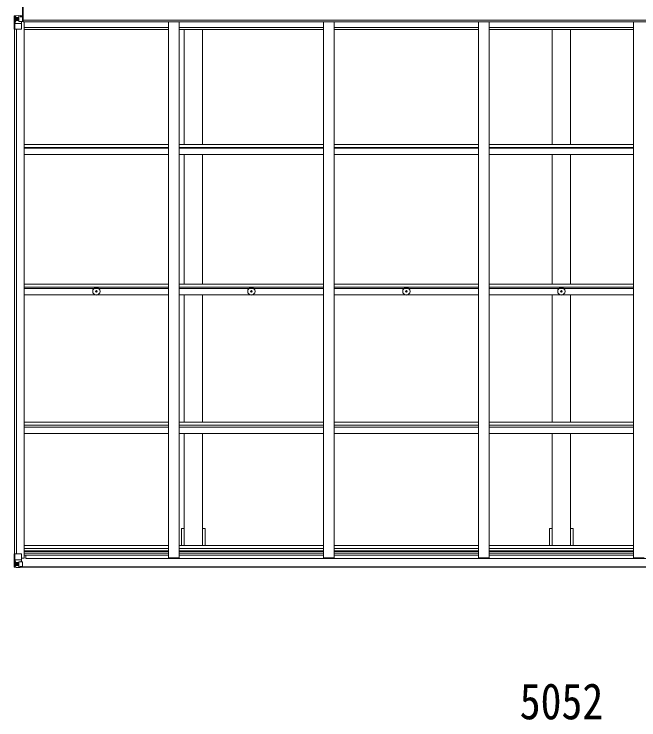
# Model space of a CAD drawing. Units: millimetres at full size; details may follow other scales. Extents: x -9783 to 9892, y -6828 to 6752.
# Drawn here: x 1717 to 4603, y 330 to 3591 of the extents above; entities that cross this region are included whole.
import ezdxf
from ezdxf.enums import TextEntityAlignment as Align

# ---------------------------------------------------------------- set-up
doc = ezdxf.new("R2010")
doc.units = ezdxf.units.MM
doc.header["$LTSCALE"] = 35
for name, color, linetype, lineweight in [('0-1_本体', 4, 'Continuous', 9), ('0-2_部品', 7, 'Continuous', 9), ('0-3_ELV2', 3, 'Continuous', 9), ('0-A_寸法', 6, 'Continuous', 9)]:
    doc.layers.add(name, color=color, linetype=linetype, lineweight=lineweight)
doc.styles.add('ＭＳ ゴシック', font='')
doc.styles.get('ＭＳ ゴシック').set_extended_font_data('MS Gothic')

msp = doc.modelspace()

# ---------------------------------------------------------------- linework, layer by layer
at = {"layer": '0-1_本体'}
for p, q in [((1745.22, 3583.46), (1755.72, 3583.46)), ((1754.67, 3558.01), (1758.22, 3558.01)), ((6731.22, 3563.02), (1758.22, 3563.3)), ((1758.22, 3559.98), (1758.22, 3556.33)), ((6731.22, 3556.33), (1758.22, 3556.33)), ((1763.72, 3556.33), (1763.72, 1077.71)), ((2429.72, 3556.33), (2429.72, 1078.13)), ((2479.72, 3556.33), (2479.72, 1078.13)), ((3145.72, 3556.33), (3145.72, 1078.13)), ((3195.72, 3556.33), (3195.72, 1078.13)), ((3861.72, 3556.33), (3861.72, 1078.13)), ((3911.72, 3556.33), (3911.72, 1078.13)), ((4577.72, 3556.33), (4577.72, 1078.13)), ((1763.72, 3529.91), (2429.72, 3529.91)), ((2479.72, 3529.91), (3145.72, 3529.91)), ((3195.72, 3529.91), (3861.72, 3529.91)), ((3911.72, 3529.91), (4577.72, 3529.91)), ((1718.72, 3521.67), (1718.72, 1096.8)), ((1727.72, 3521.67), (1727.72, 1096.8)), ((1728.42, 3521.67), (1728.42, 1096.8)), ((1763.72, 3520.78), (2429.72, 3520.78)), ((2479.72, 3520.78), (3145.72, 3520.78)), ((2502.22, 3520.78), (2502.22, 2988.74)), ((2587.22, 3520.78), (2587.22, 2988.74)), ((3195.72, 3520.78), (3861.72, 3520.78)), ((3911.72, 3520.78), (4577.72, 3520.78)), ((4202.22, 3520.78), (4202.22, 2988.74)), ((4287.22, 3520.78), (4287.22, 2988.74)), ((1763.72, 2988.74), (2429.72, 2988.74)), ((1763.72, 2975.71), (2429.72, 2975.71)), ((1763.72, 2971.85), (2429.72, 2971.85)), ((2479.72, 2988.74), (3145.72, 2988.74)), ((2479.72, 2975.71), (3145.72, 2975.71)), ((2479.72, 2971.85), (3145.72, 2971.85)), ((3195.72, 2988.74), (3861.72, 2988.74)), ((3195.72, 2975.71), (3861.72, 2975.71)), ((3195.72, 2971.85), (3861.72, 2971.85)), ((3911.72, 2988.74), (4577.72, 2988.74)), ((3911.72, 2975.71), (4577.72, 2975.71)), ((3911.72, 2971.85), (4577.72, 2971.85)), ((1763.72, 2942.05), (2429.72, 2942.05)), ((2479.72, 2942.05), (3145.72, 2942.05)), ((2502.22, 2942.05), (2502.22, 2342.97)), ((2587.22, 2942.05), (2587.22, 2342.97)), ((3195.72, 2942.05), (3861.72, 2942.05)), ((3911.72, 2942.05), (4577.72, 2942.05)), ((4202.22, 2942.05), (4202.22, 2342.97)), ((4287.22, 2942.05), (4287.22, 2342.97)), ((1763.72, 2342.97), (2429.72, 2342.97)), ((1763.72, 2330), (2429.72, 2330)), ((1763.72, 2322.89), (2429.72, 2322.89)), ((2479.72, 2342.97), (3145.72, 2342.97)), ((2479.72, 2330), (3145.72, 2330)), ((2479.72, 2322.89), (3145.72, 2322.89)), ((3195.72, 2342.97), (3861.72, 2342.97)), ((3195.72, 2330), (3861.72, 2330)), ((3195.72, 2322.89), (3861.72, 2322.89)), ((3911.72, 2342.97), (4577.72, 2342.97)), ((3911.72, 2330), (4577.72, 2330)), ((3911.72, 2322.89), (4577.72, 2322.89)), ((1763.72, 2293.45), (2429.72, 2293.45)), ((2479.72, 2293.45), (3145.72, 2293.45)), ((2502.22, 2293.45), (2502.22, 1705.47)), ((2587.22, 2293.45), (2587.22, 1705.47)), ((3195.72, 2293.45), (3861.72, 2293.45)), ((3911.72, 2293.45), (4577.72, 2293.45)), ((4202.22, 2293.45), (4202.22, 1705.47)), ((4287.22, 2293.45), (4287.22, 1705.47)), ((1763.72, 1705.47), (2429.72, 1705.47)), ((2479.72, 1705.47), (3145.72, 1705.47)), ((3195.72, 1705.47), (3861.72, 1705.47)), ((3911.72, 1705.47), (4577.72, 1705.47)), ((1763.72, 1692.61), (2429.72, 1692.61)), ((1763.72, 1682.5), (2429.72, 1682.5)), ((2479.72, 1692.61), (3145.72, 1692.61)), ((2479.72, 1682.5), (3145.72, 1682.5)), ((3195.72, 1692.61), (3861.72, 1692.61)), ((3195.72, 1682.5), (3861.72, 1682.5)), ((3911.72, 1692.61), (4577.72, 1692.61)), ((3911.72, 1682.5), (4577.72, 1682.5)), ((1763.72, 1653.54), (2429.72, 1653.54)), ((2479.72, 1653.54), (3145.72, 1653.54)), ((2502.22, 1653.54), (2502.22, 1135.53)), ((2587.22, 1653.54), (2587.22, 1135.53)), ((3195.72, 1653.54), (3861.72, 1653.54)), ((3911.72, 1653.54), (4577.72, 1653.54)), ((4202.22, 1653.54), (4202.22, 1135.53)), ((4287.22, 1653.54), (4287.22, 1135.53)), ((2599.72, 1214.53), (2587.22, 1214.53)), ((2599.72, 1214.53), (2599.72, 1135.53)), ((4299.72, 1214.53), (4287.22, 1214.53)), ((4299.72, 1214.53), (4299.72, 1135.53)), ((1763.72, 1135.53), (2429.72, 1135.53)), ((1763.72, 1122.71), (2429.72, 1122.71)), ((1763.72, 1111.36), (2429.72, 1111.36)), ((2479.72, 1135.53), (3145.72, 1135.53)), ((2479.72, 1122.71), (3145.72, 1122.71)), ((2479.72, 1111.36), (3145.72, 1111.36)), ((3195.72, 1135.53), (3861.72, 1135.53)), ((3195.72, 1122.71), (3861.72, 1122.71)), ((3195.72, 1111.36), (3861.72, 1111.36)), ((3911.72, 1135.53), (4577.72, 1135.53)), ((3911.72, 1122.71), (4577.72, 1122.71)), ((3911.72, 1111.36), (4577.72, 1111.36)), ((1750.72, 1077.71), (1763.72, 1077.71)), ((1763.72, 1107.58), (2429.72, 1107.58)), ((1763.72, 1100.51), (2429.72, 1100.51)), ((1763.72, 1091.14), (2429.72, 1091.14)), ((1771.22, 1091.14), (1771.22, 1076.07)), ((2429.72, 1078.13), (2479.72, 1078.13)), ((2479.72, 1107.58), (3145.72, 1107.58)), ((2479.72, 1100.51), (3145.72, 1100.51)), ((2479.72, 1091.14), (3145.72, 1091.14)), ((3145.72, 1078.13), (3195.72, 1078.13)), ((3195.72, 1107.58), (3861.72, 1107.58)), ((3195.72, 1100.51), (3861.72, 1100.51)), ((3195.72, 1091.14), (3861.72, 1091.14)), ((3861.72, 1078.13), (3911.72, 1078.13)), ((3911.72, 1107.58), (4577.72, 1107.58)), ((3911.72, 1100.51), (4577.72, 1100.51)), ((3911.72, 1091.14), (4577.72, 1091.14)), ((4577.72, 1078.13), (4627.72, 1078.13)), ((1771.22, 1076.07), (6718.22, 1076.07)), ((1740.22, 1037.86), (6749.22, 1037.86)), ((1740.22, 1035.8), (6749.22, 1035.8))]:
    msp.add_line(p, q, dxfattribs=at)
for points in [[(2502.22, 1214.53), (2489.72, 1214.53), (2489.72, 1135.53)], [(4202.22, 1214.53), (4189.72, 1214.53), (4189.72, 1135.53)]]:
    msp.add_lwpolyline(points, dxfattribs=at)
at = {"layer": '0-2_部品'}
for p, q in [((2094.47, 2310.81), (2095.58, 2310.83)), ((2094.47, 2309.81), (2095.58, 2309.79)), ((2095.58, 2310.83), (2096.1, 2310.93)), ((2095.58, 2309.79), (2096.1, 2309.69)), ((2096.2, 2311.44), (2096.1, 2310.93)), ((2096.2, 2309.17), (2096.1, 2309.69)), ((2096.22, 2312.55), (2096.2, 2311.44)), ((2096.22, 2308.06), (2096.2, 2309.17)), ((2097.22, 2312.55), (2097.24, 2311.44)), ((2097.22, 2308.06), (2097.24, 2309.17)), ((2097.24, 2311.44), (2097.34, 2310.93)), ((2097.24, 2309.17), (2097.34, 2309.69)), ((2097.85, 2310.83), (2097.34, 2310.93)), ((2097.85, 2309.79), (2097.34, 2309.69)), ((2098.96, 2310.81), (2097.85, 2310.83)), ((2098.96, 2309.81), (2097.85, 2309.79)), ((2810.47, 2310.81), (2811.58, 2310.83)), ((2810.47, 2309.81), (2811.58, 2309.79)), ((2811.58, 2310.83), (2812.1, 2310.93)), ((2811.58, 2309.79), (2812.1, 2309.69)), ((2812.2, 2311.44), (2812.1, 2310.93)), ((2812.2, 2309.17), (2812.1, 2309.69)), ((2812.22, 2312.55), (2812.2, 2311.44)), ((2812.22, 2308.06), (2812.2, 2309.17)), ((2813.22, 2312.55), (2813.24, 2311.44)), ((2813.22, 2308.06), (2813.24, 2309.17)), ((2813.24, 2311.44), (2813.34, 2310.93)), ((2813.24, 2309.17), (2813.34, 2309.69)), ((2813.85, 2310.83), (2813.34, 2310.93)), ((2813.85, 2309.79), (2813.34, 2309.69)), ((2814.96, 2310.81), (2813.85, 2310.83)), ((2814.96, 2309.81), (2813.85, 2309.79)), ((3526.47, 2310.81), (3527.58, 2310.83)), ((3526.47, 2309.81), (3527.58, 2309.79)), ((3527.58, 2310.83), (3528.1, 2310.93)), ((3527.58, 2309.79), (3528.1, 2309.69)), ((3528.2, 2311.44), (3528.1, 2310.93)), ((3528.2, 2309.17), (3528.1, 2309.69)), ((3528.22, 2312.55), (3528.2, 2311.44)), ((3528.22, 2308.06), (3528.2, 2309.17)), ((3529.22, 2312.55), (3529.24, 2311.44)), ((3529.22, 2308.06), (3529.24, 2309.17)), ((3529.24, 2311.44), (3529.34, 2310.93)), ((3529.24, 2309.17), (3529.34, 2309.69)), ((3529.85, 2310.83), (3529.34, 2310.93)), ((3529.85, 2309.79), (3529.34, 2309.69)), ((3530.96, 2310.81), (3529.85, 2310.83)), ((3530.96, 2309.81), (3529.85, 2309.79)), ((4242.47, 2310.81), (4243.58, 2310.83)), ((4242.47, 2309.81), (4243.58, 2309.79)), ((4243.58, 2310.83), (4244.1, 2310.93)), ((4243.58, 2309.79), (4244.1, 2309.69)), ((4244.2, 2311.44), (4244.1, 2310.93)), ((4244.2, 2309.17), (4244.1, 2309.69)), ((4244.22, 2312.55), (4244.2, 2311.44)), ((4244.22, 2308.06), (4244.2, 2309.17)), ((4245.22, 2312.55), (4245.24, 2311.44)), ((4245.22, 2308.06), (4245.24, 2309.17)), ((4245.24, 2311.44), (4245.34, 2310.93)), ((4245.24, 2309.17), (4245.34, 2309.69)), ((4245.85, 2310.83), (4245.34, 2310.93)), ((4245.85, 2309.79), (4245.34, 2309.69)), ((4246.96, 2310.81), (4245.85, 2310.83)), ((4246.96, 2309.81), (4245.85, 2309.79)), ((1716.72, 1096.8), (1749.72, 1096.8)), ((1716.72, 1036.09), (1716.72, 1096.8)), ((1719.56, 1096.8), (1719.56, 1036.21)), ((1750.72, 1095.8), (1750.72, 1062.7)), ((1720.11, 1069.91), (1726.72, 1070.13)), ((1720.11, 1069.91), (1724.25, 1057.83)), ((1726.72, 1056.6), (1724.38, 1056.57)), ((1724.38, 1056.57), (1724.38, 1043.09)), ((1726.72, 1070.13), (1750.72, 1070.13)), ((1726.72, 1056.6), (1726.72, 1056.6)), ((1738.72, 1056.6), (1726.72, 1056.6)), ((1731.24, 1050.24), (1731.24, 1051.2)), ((1738.72, 1060.58), (1745.22, 1060.58)), ((1738.72, 1060.58), (1738.72, 1033.8)), ((1749.89, 1062.44), (1739.54, 1060.79)), ((1739.54, 1060.79), (1739.54, 1060.58)), ((1742.24, 1060.58), (1749.89, 1061.81)), ((1745.22, 1060.58), (1754.22, 1060.55)), ((1749.89, 1061.81), (1749.89, 1062.44)), ((1755.22, 1059.64), (1755.22, 1039.49)), ((1717.65, 1035.13), (1717.66, 1035.08)), ((1726.62, 1034.7), (1718.7, 1035.17)), ((1719.56, 1036.14), (1719.56, 1036.21)), ((1723.53, 1039.59), (1720.79, 1035.92)), ((1724.38, 1043.09), (1726.72, 1043.04)), ((1726.72, 1043.04), (1738.72, 1043.04)), ((1738.72, 1033.91), (1726.72, 1034.69)), ((1745.22, 1033.4), (1745.22, 1039.34)), ((1754.22, 1038.77), (1745.22, 1038.72))]:
    msp.add_line(p, q, dxfattribs=at)
for points in [[(1730.28, 1048.32), (1729.32, 1048.32), (1729.32, 1049.28), (1730.28, 1049.28)], [(1731.24, 1051.2), (1732.2, 1051.2), (1732.2, 1050.24)], [(1732.2, 1047.36), (1732.2, 1046.4), (1731.24, 1046.4), (1731.24, 1047.36)], [(1733.16, 1049.28), (1734.12, 1049.28), (1734.12, 1048.32), (1733.16, 1048.32)], [(1717.66, 1035.08), (1726.72, 1034.53), (1745.22, 1033.4)], [(1755.22, 1039.49), (1755.2, 1039.38), (1745.22, 1039.34)]]:
    msp.add_lwpolyline(points, dxfattribs=at)
for centre, radius in [((2096.72, 2310.31), 17), ((2812.72, 2310.31), 17), ((3528.72, 2310.31), 17), ((4244.72, 2310.31), 17), ((2096.72, 2310.31), 4), ((2812.72, 2310.31), 4), ((3528.72, 2310.31), 4), ((4244.72, 2310.31), 4), ((1731.72, 1048.8), 5.3)]:
    msp.add_circle(centre, radius, dxfattribs=at)
for centre, radius, start, end in [((2096.72, 2310.31), 2.3, 167.44414, 192.55586), ((2096.72, 2310.31), 2.3, 77.44414, 102.55586), ((2096.72, 2310.31), 2.3, 257.44414, 282.55586), ((2096.72, 2310.31), 2.3, 347.44414, 12.55586), ((2812.72, 2310.31), 2.3, 167.44414, 192.55586), ((2812.72, 2310.31), 2.3, 77.44414, 102.55586), ((2812.72, 2310.31), 2.3, 257.44414, 282.55586), ((2812.72, 2310.31), 2.3, 347.44414, 12.55586), ((3528.72, 2310.31), 2.3, 167.44414, 192.55586), ((3528.72, 2310.31), 2.3, 77.44414, 102.55586), ((3528.72, 2310.31), 2.3, 257.44414, 282.55586), ((3528.72, 2310.31), 2.3, 347.44414, 12.55586), ((4244.72, 2310.31), 2.3, 167.44414, 192.55586), ((4244.72, 2310.31), 2.3, 77.44414, 102.55586), ((4244.72, 2310.31), 2.3, 257.44414, 282.55586), ((4244.72, 2310.31), 2.3, 347.44414, 12.55586), ((1749.72, 1095.8), 1, 0, 90), ((1730.28, 1050.24), 0.96, 270, 0), ((1730.28, 1047.36), 0.96, 0, 90), ((1733.16, 1050.24), 0.96, 180, 270), ((1733.16, 1047.36), 0.96, 90, 180), ((1739.65, 1059.86), 0.937, 96.73234, 129.06602), ((1749.78, 1063.37), 0.937, 276.73234, 357.67791), ((1749.78, 1062.74), 0.937, 276.73234, 357.67791), ((1717.71, 1036.13), 0.999, 180.04917, 266.5576), ((1717.71, 1036.09), 0.999, 180.04917, 266.5576), ((1717.72, 1036.08), 1, 179.99921, 266.49983), ((1718.87, 1022.48), 12.7, 84.89689, 90.75534), ((1720.84, 1036.09), 1.28, 177.54105, 228.82169)]:
    msp.add_arc(centre, radius, start, end, dxfattribs=at)
for centre, major_axis, ratio, start_param, end_param in [((1720.83, 1067.57), (0.85, -2.32), 0.403757, 3.0087805, 3.9744392), ((1722.98, 1056.54), (0, -3), 0.468246, 1.5772882, 2.0127935), ((1754.22, 1059.64), (1, -0.021), 0.906239, 0.0187047, 1.589501), ((1719.65, 1035.01), (2, -0.12), 0.060933, 2.0712557, 3.1453404), ((1918.65, 1022.77), (201, -12.36), 0.060933, 3.1453404, 3.145839), ((1719.85, 1038.1), (-0.02, -3), 0.466854, 0.125683, 0.7596956), ((1721.51, 1043.17), (0.03, -5), 0.573921, 0.7672717, 1.551125), ((1644.97, 1043.04), (81.75, 0), 0.061163, 6.2824128, 6.2831853), ((1754.22, 1039.48), (1, 0.012), 0.707053, 4.7036637, 6.124411)]:
    msp.add_ellipse(centre, major_axis=major_axis, ratio=ratio, start_param=start_param, end_param=end_param, dxfattribs=at)
at = {"layer": '0-3_ELV2'}
for p, q in [((1716.72, 3582.38), (1716.72, 3521.67)), ((1717.65, 3583.33), (1717.66, 3583.38)), ((1726.62, 3583.76), (1718.7, 3583.29)), ((1719.56, 3582.32), (1719.56, 3582.25)), ((1719.56, 3521.67), (1719.56, 3582.25)), ((1720.11, 3548.55), (1724.25, 3560.63)), ((1723.53, 3578.88), (1720.79, 3582.54)), ((1724.38, 3575.37), (1726.72, 3575.43)), ((1724.38, 3561.9), (1724.38, 3575.37)), ((1726.72, 3561.86), (1724.38, 3561.9)), ((1738.72, 3584.55), (1726.72, 3583.77)), ((1726.72, 3575.42), (1738.72, 3575.42)), ((1726.72, 3561.86), (1726.72, 3561.87)), ((1738.72, 3561.87), (1726.72, 3561.87)), ((1731.24, 3568.23), (1731.24, 3567.27)), ((1738.72, 3557.88), (1738.72, 3584.67)), ((1738.72, 3557.88), (1745.22, 3557.88)), ((1739.54, 3557.68), (1739.54, 3557.88)), ((1749.89, 3556.02), (1739.54, 3557.68)), ((1742.24, 3557.88), (1749.89, 3556.66)), ((1745.22, 3585.06), (1745.22, 3579.12)), ((1754.22, 3579.69), (1745.22, 3579.75)), ((1745.22, 3557.88), (1754.22, 3557.91)), ((1749.89, 3556.66), (1749.89, 3556.02)), ((1750.72, 3522.67), (1750.72, 3555.76)), ((1755.22, 3558.82), (1755.22, 3578.98)), ((1720.11, 3548.55), (1726.72, 3548.33)), ((1726.72, 3548.33), (1750.72, 3548.33)), ((1716.72, 3521.67), (1749.72, 3521.67))]:
    msp.add_line(p, q, dxfattribs=at)
msp.add_lwpolyline([(1757.22, 3559.99), (1757.22, 3622.99), (1755.72, 3622.99), (1755.72, 3559.99)], close=True, dxfattribs=at)
for points in [[(1757.22, 3559.99), (1758.22, 3559.99), (1758.22, 3622.99), (1757.22, 3622.99)], [(1717.66, 3583.38), (1726.72, 3583.93), (1745.22, 3585.06)], [(1730.28, 3570.15), (1729.32, 3570.15), (1729.32, 3569.19), (1730.28, 3569.19)], [(1732.2, 3571.11), (1732.2, 3572.07), (1731.24, 3572.07), (1731.24, 3571.11)], [(1731.24, 3567.27), (1732.2, 3567.27), (1732.2, 3568.23)], [(1733.16, 3569.19), (1734.12, 3569.19), (1734.12, 3570.15), (1733.16, 3570.15)], [(1755.22, 3578.98), (1755.2, 3579.08), (1745.22, 3579.12)]]:
    msp.add_lwpolyline(points, dxfattribs=at)
msp.add_circle((1731.72, 3569.67), 5.3, dxfattribs=at)
for centre, radius, start, end in [((1717.71, 3582.37), 0.999, 93.4424, 179.95083), ((1717.71, 3582.34), 0.999, 93.4424, 179.95083), ((1717.72, 3582.38), 1, 93.50017, 180.00079), ((1718.87, 3595.98), 12.7, 269.24466, 275.10311), ((1720.84, 3582.37), 1.28, 131.17831, 182.45895), ((1730.28, 3571.11), 0.96, 270, 0), ((1730.28, 3568.23), 0.96, 0, 90), ((1733.16, 3571.11), 0.96, 180, 270), ((1733.16, 3568.23), 0.96, 90, 180), ((1739.65, 3558.61), 0.937, 230.93398, 263.26766), ((1749.78, 3555.73), 0.937, 2.32209, 83.26766), ((1749.78, 3555.09), 0.937, 2.32209, 83.26766), ((1749.72, 3522.67), 1, 270, 0)]:
    msp.add_arc(centre, radius, start, end, dxfattribs=at)
for centre, major_axis, ratio, start_param, end_param in [((1918.65, 3595.69), (201, 12.36), 0.060933, 3.1373463, 3.1378449), ((1719.65, 3583.46), (2, 0.12), 0.060933, 3.1378449, 4.2119296), ((1719.85, 3580.36), (-0.02, 3), 0.466854, 5.5234897, 6.1575023), ((1721.51, 3575.29), (0.03, 5), 0.573921, 4.7320603, 5.5159136), ((1722.98, 3561.92), (0, 3), 0.468246, 4.2703918, 4.7058971), ((1644.97, 3575.42), (81.75, 0), 0.061163, 0, 0.0007725), ((1754.22, 3578.98), (1, -0.012), 0.707053, 0.1587743, 1.5795216), ((1754.22, 3558.82), (1, 0.021), 0.906239, 4.6936843, 6.2644806), ((1720.83, 3550.89), (0.85, 2.32), 0.403757, 2.3087461, 3.2744049)]:
    msp.add_ellipse(centre, major_axis=major_axis, ratio=ratio, start_param=start_param, end_param=end_param, dxfattribs=at)

# ---------------------------------------------------------------- texts
at = {"layer": '0-A_寸法', "color": 7, "style": 'ＭＳ ゴシック', "width": 0.85}
msp.add_text('5052', height=166.8, dxfattribs=at).set_placement((4052.22, 282.62), align=Align.BOTTOM_LEFT)

doc.saveas('drawing.dxf')
